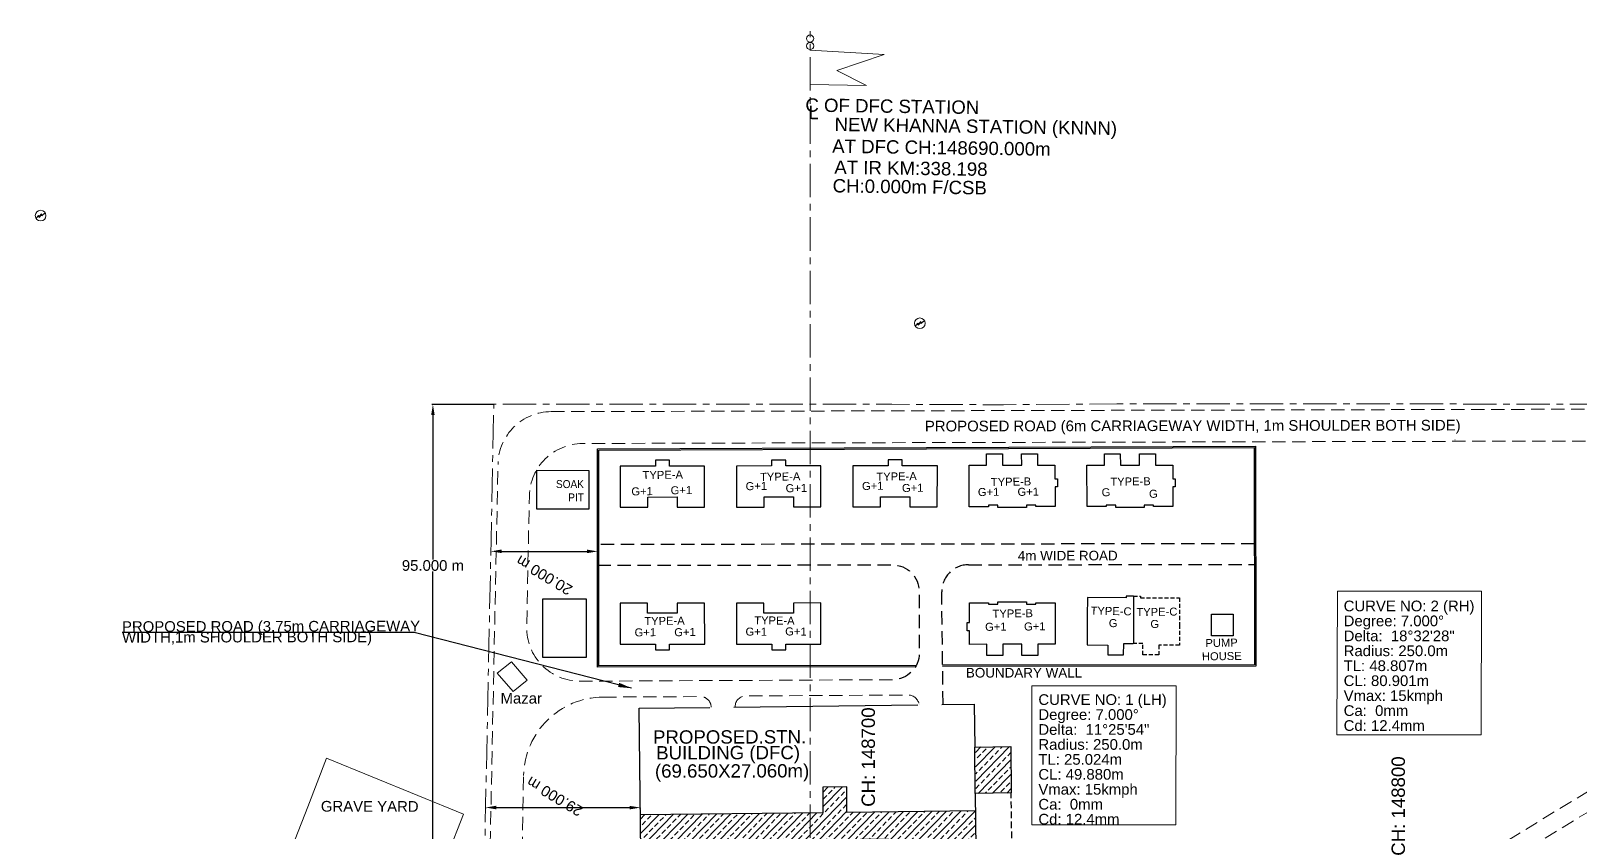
# Model space of a CAD drawing. Header units: metres. Extents: x 592467 to 614288, y 3398001 to 3402649.
# Drawn here: x 594595.7 to 594886.3, y 3398760.2 to 3398910.4 of the extents above; entities that cross this region are included whole.
import ezdxf
from ezdxf.enums import TextEntityAlignment as Align

# ---------------------------------------------------------------- set-up
doc = ezdxf.new("R2010")
doc.units = ezdxf.units.M
doc.header["$MEASUREMENT"] = 0
for name, pattern in [('CENTER', [2, 1.25, -0.25, 0.25, -0.25]), ('DASHED', [0.75, 0.5, -0.25]), ('DASHED2', [0.375, 0.25, -0.125])]:
    doc.linetypes.add(name, pattern=pattern)
doc.layers.get('0').update_dxf_attribs({"lineweight": 0})
doc.layers.get('Defpoints').update_dxf_attribs({"lineweight": 0})
for name, color, linetype, lineweight in [('A-HATCH 1', 8, 'Continuous', 5), ('Cart Track', 34, 'Continuous', 0), ('Compound Wall', 7, 'Continuous', 13), ('DFCC BOUNDARY', 6, 'CENTER', 0), ('Electric Pole', 7, 'Continuous', 13), ("NEW KHANNA CROSSING STN. SRJ's", 10, 'Continuous', 0), ('Proposed Chainage', 10, 'Continuous', 0), ('Proposed Curve_Details', 10, 'Continuous', 0), ('PROPOSED FEATURES', 1, 'Continuous', 0)]:
    doc.layers.add(name, color=color, linetype=linetype, lineweight=lineweight)
doc.layers.add('IR PROPOSALS', color=190, linetype='Continuous')
doc.layers.add('Proposed Quarters', color=1, linetype='Continuous')
doc.styles.add('ARIAL', font='arial.ttf')
doc.styles.add('NORMAL', font='romans.shx', dxfattribs={"width": 0.9})
doc.styles.get("Standard").update_dxf_attribs({"font": 'arial.ttf'})
doc.styles.add('Style-Arial', font='arial.ttf')
doc.dimstyles.new('DIM', dxfattribs={"dimtxt": 2.5, "dimasz": 2.5, "dimexe": 0.18, "dimexo": 0.0625, "dimgap": 0.09, "dimtad": 0, "dimtih": 1, "dimtoh": 1, "dimdec": 3, "dimzin": 0, "dimdsep": 46, "dimtxsty": 'Standard', "dimcen": 0.09, "dimaunit": 1, "dimadec": 5, "dimazin": 0, "dimtfac": 1, "dimtdec": 3, "dimtofl": 0, "dimtmove": 0, "dimatfit": 3, "dimfxl": 1, "dimtolj": 1, "dimtzin": 0, "dimarcsym": 0})
doc.dimstyles.new('ISO-25', dxfattribs={"dimtxt": 2.5, "dimasz": 2.5, "dimexe": 1.25, "dimexo": 0.625, "dimtad": 1, "dimtxsty": 'Standard', "dimcen": 2.5, "dimadec": 0, "dimazin": 0, "dimtfac": 1, "dimtmove": 0, "dimatfit": 3, "dimfxl": 1, "dimarcsym": 0})
pattern_1 = [(14.69368463, (-739821.8075, 476820.7955), (-0.483205778, 1.842698341), []), (14.69368463, (-739820.6445, 476820.1157), (-0.483205778, 1.842698341), [0.9525, -0.47625])]

# ---------------------------------------------------------------- blocks, each defined once
blk = doc.blocks.new('EP')
at = {"extrusion": (0, 0, -1)}
blk.add_hatch(color=8, dxfattribs=at).paths.add_polyline_path([(-0.31, -0.24), (-0.94, -0.01), (-0.41, -0.1), (-0.43, 0.15), (0.21, -0.05), (0.21, 0.16), (0.93, -0.01), (0.31, 0.07), (0.31, -0.19), (-0.31, 0)])
at = {"color": 8}
for p, q in [((-0.93, -0.01), (-0.21, 0.16)), ((-0.31, 0.07), (-0.93, -0.01)), ((-0.31, -0.19), (-0.31, 0.07)), ((0.31, 0), (-0.31, -0.19)), ((-0.21, 0.16), (-0.21, -0.05)), ((-0.21, -0.05), (0.43, 0.15)), ((0.31, -0.24), (0.31, 0)), ((0.43, 0.15), (0.41, -0.1)), ((0.94, -0.01), (0.31, -0.24)), ((0.41, -0.1), (0.94, -0.01))]:
    blk.add_line(p, q, dxfattribs=at)
blk.add_circle((0, 0), 1, dxfattribs=at)
blk = doc.blocks.new('*D213')
at = {"layer": 'Defpoints', "color": 0, "linetype": 'ByBlock', "lineweight": 13, "ltscale": 5, "transparency": 16777216}
for p in [(594681.95, 3398812.94), (594701.95, 3398812.93), (594701.95, 3398812.93)]:
    blk.add_point(p, dxfattribs=at)
at = {"layer": 'DFCC BOUNDARY', "color": 0, "linetype": 'ByBlock', "lineweight": -2, "ltscale": 5, "transparency": 16777216}
for p, q in [((594681.95, 3398812.88), (594681.95, 3398812.76)), ((594683.95, 3398812.94), (594699.95, 3398812.93)), ((594701.95, 3398812.87), (594701.95, 3398812.75))]:
    blk.add_line(p, q, dxfattribs=at)
at = {"layer": 'DFCC BOUNDARY', "color": 0, "linetype": 'ByBlock', "lineweight": 13, "ltscale": 5, "transparency": 16777216}
for points in [[(594683.95, 3398812.61), (594683.95, 3398813.28), (594681.95, 3398812.94)], [(594699.95, 3398812.6), (594699.95, 3398813.27), (594701.95, 3398812.93)]]:
    blk.add_solid(points, dxfattribs=at)
at = {"layer": 'DFCC BOUNDARY', "color": 0, "linetype": 'ByBlock', "ltscale": 5, "transparency": 16777216, "insert": (594691.95, 3398808.45), "char_height": 2, "attachment_point": 5, "rotation": 149.0208}
blk.add_mtext('\\A1;20.000 m', dxfattribs=at)
blk = doc.blocks.new('STN BLDG')
at = {"layer": 'PROPOSED FEATURES', "lineweight": 0}
h = blk.add_hatch(dxfattribs=at)
h.set_pattern_fill('AR-CONC', color=1, scale=0.5, angle=0.556)
h.set_pattern_definition([(50.556, (-1.4457, 0.445), (3.58918, -0.27894), [0.375, -4.125]), (355.556, (-1.4457, 0.445), (-0.73022, 3.75405), [0.3, -3.3]), (101.0075, (-1.1466, 0.4218), (2.85896, 3.4751), [0.3187, -3.5057]), (46.74, (-1.4554, 1.445), (5.344, -0.77577), [0.5625, -6.1875]), (97.192, (-1.01, 1.3803), (4.6258, 4.9157), [0.47805, -5.25857]), (351.74, (-1.4554, 1.445), (4.6258, 4.9157), [0.45, -4.95]), (21.556, (-0.953, 1.1998), (3.00393, -1.98404), [0.375, -4.125]), (326.556, (-0.953, 1.2), (1.18133, 3.63739), [0.3, -3.3]), (72.0075, (-0.7027, 1.0345), (4.18526, 1.65335), [0.3187, -3.5057]), (38.056, (-1.4457, 0.445), (0.044644, 1.66498), [0, -3.26, 0, -3.35, 0, -3.3125]), (8.056, (-1.4457, 0.445), (1.29615, 1.98473), [0, -1.91, 0, -3.185, 0, -1.2625]), (328.056, (-2.5606, 0.4342), (2.67008, -0.086868), [0, -1.25, 0, -3.9, 0, -5.175]), (318.056, (-3.0606, 0.4294), (2.91094, 0.5288), [0, -1.625, 0, -2.59, 0, -3.675])])
h.paths.add_polyline_path([(-34.11, -5.4), (-36.13, -8.85), (7.04, -34.08), (9.06, -30.63)])
h.paths.add_polyline_path([(-14.14, -17.62), (-24.24, -11.65), (-25.8, -14.29), (-15.7, -20.26)], flags=24)
at = {"layer": 'PROPOSED FEATURES', "ltscale": 0.2}
h = blk.add_hatch(dxfattribs=at)
h.set_pattern_fill('ANSI33', color=256, scale=0.3, angle=-30.3063)
h.set_pattern_definition(pattern_1)
h.paths.add_polyline_path([(-28.94, -34.73), (-31.37, -38.88), (-27.49, -41.15), (-25.06, -37), (4.49, -54.27), (8.05, -48.18), (4.43, -46.06), (3.42, -47.79), (-33.04, -26.48), (-32.03, -24.75), (-46.19, -16.47), (-49.75, -22.57)])
at = {"layer": 'PROPOSED FEATURES', "lineweight": 0}
h = blk.add_hatch(dxfattribs=at)
h.set_pattern_fill('AR-CONC', color=1, scale=0.5, angle=0.556)
h.set_pattern_definition([(50.55601006, (-448588.5823, -3388831.699), (3.589176801, -0.2789442442), [0.375, -4.125]), (355.55601006, (-448588.5823, -3388831.699), (-0.730220567, 3.75405133), [0.3, -3.3]), (101.00745452, (-448588.2832, -3388831.7224), (2.858956223, 3.475107047), [0.31870096, -3.50571056]), (46.74021006, (-448588.592, -3388830.699), (5.343986436, -0.7757745995), [0.5625, -6.1875]), (97.19164555, (-448588.1467, -3388830.764), (4.625825187, 4.915713719), [0.47805171, -5.2585688]), (351.74017405, (-448588.592, -3388830.699), (4.625825184, 4.9157137166), [0.45, -4.950000005]), (21.55601006, (-448588.0896, -3388830.9443), (3.0039299094, -1.984037575), [0.375, -4.125]), (326.55601006, (-448588.0896, -3388830.9443), (1.181334901, 3.6373852306), [0.3, -3.3]), (72.0074548, (-448587.8393, -3388831.1096), (4.185264774, 1.6533476474), [0.31870095, -3.50571056]), (38.056010056, (-448588.5823, -3388831.6991), (0.0446443144, 1.66498089634), [0, -3.26, 0, -3.35, 0, -3.3125]), (8.056010056, (-448588.5823, -3388831.6991), (1.296148791, 1.98472990895), [0, -1.91, 0, -3.185, 0, -1.2625]), (328.056010056, (-448589.6973, -3388831.71), (2.670080873, -0.0868678403), [0, -1.25, 0, -3.9, 0, -5.175]), (318.05601006, (-448590.1972, -3388831.7148), (2.9109364281, 0.5287976942), [0, -1.625, 0, -2.59, 0, -3.675])])
h.paths.add_polyline_path([(-14.18, -21.68), (-19.5, -18.57), (-24.88, -27.77), (-19.56, -30.88)])
at = {"layer": 'PROPOSED FEATURES', "ltscale": 0.2}
h = blk.add_hatch(dxfattribs=at)
h.set_pattern_fill('ANSI33', color=256, scale=0.3, angle=-30.3063)
h.set_pattern_definition(pattern_1)
h.paths.add_polyline_path([(-61.61, -29.52), (-55.9, -32.86), (-51.52, -25.36), (-57.23, -22.02)])
at = {"layer": 'A-HATCH 1', "color": 1, "lineweight": 25}
blk.add_lwpolyline([(-20.93, -62.58), (-50.71, -45.18)], dxfattribs=at)
at = {"layer": 'PROPOSED FEATURES', "color": 1, "lineweight": 25}
blk.add_lwpolyline([(-34.11, -5.4), (-36.13, -8.85), (7.04, -34.08), (9.06, -30.63)], close=True, dxfattribs=at)
at = {"layer": 'PROPOSED FEATURES', "color": 1, "linetype": 'DASHED2', "lineweight": 25, "ltscale": 5}
blk.add_lwpolyline([(-46.19, -16.47), (-52, -13.08), (-57.23, -22.02)], dxfattribs=at)
at = {"layer": 'PROPOSED FEATURES', "color": 1, "lineweight": 25}
for points in [[(-54.59, -42.91), (-59.84, -39.84), (-55.8, -32.92), (-61.61, -29.52), (-57.23, -22.02), (-51.42, -25.42), (-46.19, -16.47), (-25.38, -28.63), (-24.93, -27.86), (-19.61, -30.97), (-20.06, -31.74), (8.05, -48.18), (-5.6, -71.54), (-17.05, -64.85)], [(-49.75, -22.57), (-28.94, -34.73), (-31.37, -38.88), (-27.49, -41.15), (-25.06, -37), (4.49, -54.27)], [(-51.42, -25.42), (-55.8, -32.92)], [(-32.03, -24.75), (-33.04, -26.48), (3.42, -47.79), (4.43, -46.06)]]:
    blk.add_lwpolyline(points, dxfattribs=at)
at = {"layer": 'PROPOSED FEATURES', "color": 1, "linetype": 'Continuous', "lineweight": 25, "flags": 128}
for points in [[(-24.88, -27.77), (-19.5, -18.57)], [(-19.61, -30.97), (-14.18, -21.68)]]:
    blk.add_lwpolyline(points, dxfattribs=at)
at = {"layer": 'PROPOSED FEATURES', "lineweight": 13}
blk.add_text('50Mx4M', height=2, rotation=149.4541, dxfattribs=at).set_placement((-19.81, -16.06), align=Align.MIDDLE_CENTER)
at = {"layer": 'PROPOSED FEATURES', "style": 'Style-Arial'}
for s, p in [('(69.650X27.060m)', (-1.44, -58.85)), ('BUILDING (DFC)', (-3.4, -61.66)), ('PROPOSED.STN.', (-4.41, -64.49))]:
    blk.add_text(s, height=2.5, rotation=149.1276, dxfattribs=at).set_placement(p)
blk = doc.blocks.new('Proposed Quarters')
for p, q in [((-71.5407, 42.7603), (-21.1698, 12.5977)), ((-71.4615, 42.4448), (-21.2859, 12.3991))]:
    blk.add_line(p, q)
at = {"linetype": 'DASHED', "lineweight": 25, "ltscale": 5}
blk.add_line((-83.1126, 22.9878), (22.5335, -40.2743), dxfattribs=at)
at = {"lineweight": 25}
for points in [[(-16.7555, 10.0334), (34.372, -20.5824), (13.2957, -55.6403), (-92.7088, 7.41), (-71.5407, 42.7603)], [(-16.9861, 9.9034), (34.0562, -20.6613), (13.2165, -55.3256), (-92.393, 7.4898), (-71.4615, 42.4448)]]:
    blk.add_lwpolyline(points, dxfattribs=at)
at = {"linetype": 'Continuous', "lineweight": 25}
for points in [[(-69.4488, 30.1468), (-72.9179, 32.2295), (-70.8086, 35.7429), (-67.3395, 33.6601)], [(-45.3925, 13.2318), (-41.4012, 19.8972), (-38.5955, 18.2171), (-37.503, 20.0415), (-34.9458, 18.5103), (-36.0369, 16.685), (-32.9622, 14.8439), (-31.8828, 16.6465), (-29.3242, 15.1144), (-30.4037, 13.3118), (-27.6052, 11.636), (-28.9197, 9.4409), (-28.5417, 9.2145), (-29.3165, 7.9207), (-29.6944, 8.1471), (-31.6009, 4.9634), (-34.6973, 6.8176), (-34.5537, 7.0574), (-36.0583, 7.9584), (-36.2803, 7.5877), (-40.8596, 10.3298), (-40.6376, 10.7005), (-42.1495, 11.6059), (-42.2937, 11.3663)], [(-59.7919, 0.8641), (-63.7832, -5.8013), (-66.5889, -4.1212), (-67.6814, -5.9457), (-70.2386, -4.4144), (-69.1475, -2.5891), (-72.2221, -0.748), (-73.3016, -2.5506), (-75.8602, -1.0185), (-74.7807, 0.7841), (-77.5792, 2.4598), (-76.2647, 4.655), (-76.6427, 4.8813), (-75.8679, 6.1751), (-75.4899, 5.9488), (-73.5835, 9.1325), (-70.487, 7.2783), (-70.6307, 7.0384), (-69.1261, 6.1375), (-68.9041, 6.5082), (-64.3248, 3.766), (-64.5468, 3.3953), (-63.0349, 2.49), (-62.8907, 2.7295)], [(-40.8526, -10.4869), (-44.844, -17.1522), (-47.6497, -15.4722), (-48.7422, -17.2966), (-51.2994, -15.7653), (-50.2082, -13.9401), (-53.2829, -12.0989), (-54.3623, -13.9015), (-56.9209, -12.3694), (-55.8415, -10.5668), (-58.6399, -8.8911), (-57.3254, -6.6959), (-57.7034, -6.4696), (-56.9286, -5.1758), (-56.5507, -5.4021), (-54.6442, -2.2184), (-51.5478, -4.0726), (-51.6914, -4.3125), (-50.1868, -5.2135), (-49.9648, -4.8428), (-45.3856, -7.5849), (-45.6075, -7.9556), (-44.0957, -8.8609), (-43.9515, -8.6214)], [(9.8, -10.8719), (4.1333, -7.4786), (4.6917, -6.546), (2.435, -5.1946), (1.8765, -6.1272), (-3.7831, -2.7381), (-7.7307, -9.3304), (-3.3026, -11.982), (-2.3282, -10.3603), (2.4178, -13.2022), (1.4458, -14.8254), (5.8305, -17.4509)], [(-39.6727, -20.1452), (-34.0059, -23.5385), (-34.5643, -24.4711), (-32.3076, -25.8225), (-31.7491, -24.8899), (-26.0895, -28.279), (-22.142, -21.6867), (-26.57, -19.0352), (-27.5444, -20.6568), (-32.2904, -17.8149), (-31.3184, -16.1917), (-35.7031, -13.5662)], [(28.5088, -22.0749), (22.842, -18.6816), (23.4005, -17.749), (21.1437, -16.3976), (20.5853, -17.3302), (14.9256, -13.9412), (10.9781, -20.5334), (15.4062, -23.185), (16.3806, -21.5633), (21.1266, -24.4052), (20.1546, -26.0284), (24.5392, -28.654)], [(-20.9434, -31.3454), (-15.2767, -34.7387), (-15.8351, -35.6713), (-13.5784, -37.0227), (-13.0199, -36.0901), (-7.3603, -39.4791), (-3.4127, -32.8869), (-7.8408, -30.2353), (-8.8152, -31.857), (-13.5612, -29.0151), (-12.5892, -27.3919), (-16.9739, -24.7663)], [(36.5818, -36.8203), (29.6356, -32.6501), (35.2767, -23.2539), (42.2229, -27.4242)], [(-2.2389, -42.5554), (3.4279, -45.9488), (2.8695, -46.8814), (5.1262, -48.2327), (5.6847, -47.3001), (11.3443, -50.6892), (15.2918, -44.0969), (10.8638, -41.4454), (9.8894, -43.067), (5.1434, -40.2251), (6.1154, -38.602), (1.7307, -35.9764)], [(25.1199, -58.0474), (16.7932, -53.0159), (20.5314, -46.7895), (28.8581, -51.821)]]:
    blk.add_lwpolyline(points, close=True, dxfattribs=at)
at = {"linetype": 'DASHED2', "lineweight": 25, "ltscale": 3}
for points in [[(-59.6598, 20.5634), (-59.5827, 20.695), (-65.8344, 24.4344), (-64.0643, 27.3937), (-64.0643, 27.3937), (-63.2337, 28.7824), (-63.2337, 28.7824), (-61.2853, 32.0397), (-57.948, 30.0435), (-57.0217, 31.5922), (-54.4624, 30.0613), (-55.554, 28.2364), (-54.0162, 27.3165)], [(-58.5936, 19.7381), (-59.7424, 20.4253), (-59.5815, 20.6943), (-59.5823, 20.6947)]]:
    blk.add_lwpolyline(points, dxfattribs=at)
at = {"linetype": 'DASHED', "lineweight": 25, "ltscale": 5}
blk.add_lwpolyline([(-17.5571, 18.7785), (-28.2244, 0.5283, -0.41732165), (-35.1098, -1.2383), (-81.121, 26.3137)], format="xyb", dxfattribs=at)
at = {"lineweight": 25, "ltscale": 3}
for points in [[(-58.5936, 19.7381), (-54.0487, 27.3364)], [(-57.3664, 19.1783), (-57.2858, 19.3078), (-51.0662, 15.5151), (-49.271, 18.4591), (-49.271, 18.4591), (-48.4285, 19.8407), (-48.4285, 19.8407), (-46.4524, 23.0812), (-49.7725, 25.1059), (-48.833, 26.6466), (-51.3792, 28.1992), (-52.4863, 26.3836), (-54.0162, 27.3165)], [(-58.593, 19.7378), (-57.4502, 19.0408), (-57.287, 19.3085), (-57.2862, 19.308)]]:
    blk.add_lwpolyline(points, dxfattribs=at)
at = {"linetype": 'DASHED', "lineweight": 25, "ltscale": 5, "flags": 128}
blk.add_lwpolyline([(24.5309, -36.9519), (-22.8983, -8.5507, -0.41421356), (-24.6193, -1.6923), (-18.7057, 8.1832, -0.4131617), (-11.8627, 9.9134)], format="xyb", dxfattribs=at)
at = {"style": 'Style-Arial'}
blk.add_text('G+1', height=1.5, rotation=149.896372, dxfattribs=at).set_placement((-31.4362, 10.995))
at = {"linetype": 'Continuous', "lineweight": 0, "attachment_point": 2, "style": 'Style-Arial'}
for s, insert, char_height, width, rotation in [('PUMP HOUSE', (-68.6602, 35.0735), 1.5, 3.433996, 149.896372), (' \\PTYPE-C', (-62.4995, 21.7008), 1.5, 3.433996, 149.896372), ('G', (-59.7347, 25.5994), 1.5, 3.433996, 149.896372), ('BOUNDARY WALL ', (-34.1078, 20.6947), 1.8, 35.608706, 149.01361), ('G+1', (-40.2142, 14.4122), 1.5, 3.433996, 149.896372), (' \\PTYPE-B', (-39.1777, 8.0403), 1.5, 3.433996, 149.896372), ('G', (-72.0709, 4.5588), 1.5, 3.433996, 149.896372), (' \\PTYPE-B', (-70.8436, -1.7904), 1.5, 35.608706, 149.896372), ('G', (-64.5934, -0.2604), 1.5, 3.433996, 149.896372), ('G+1', (-52.1526, -7.8459), 1.5, 3.433996, 149.896372), ('G+1', (-1.3482, -7.8096), 1.5, 3.433996, 148.509441), (' \\PTYPE-B', (-51.6077, -13.2839), 1.5, 35.608706, 149.896372), ('TYPE-A', (1.0432, -11.6491), 1.5, 3.433996, 148.509441), ('G+1', (-45.76, -11.6434), 1.5, 3.433996, 149.896372), ('G+1', (5.0444, -11.6072), 1.5, 3.433996, 148.509441), ('G+1', (-33.9487, -19.6093), 1.5, 3.433996, 149.896372), ('G+1', (16.5575, -18.4255), 1.5, 3.433996, 149.896372), ('TYPE-A', (-32.4695, -23.0144), 1.5, 35.608706, 149.896372), ('TYPE-A', (18.7634, -22.2062), 1.5, 3.433996, 149.896372), ('G+1', (22.95, -22.2231), 1.5, 3.433996, 149.896372), ('G+1', (-27.7213, -23.7946), 1.5, 3.433996, 149.896372), ('G+1', (-15.2195, -30.8094), 1.5, 3.433996, 149.896372), ('TYPE-A', (-13.7403, -34.2146), 1.5, 35.608706, 149.896372), ('G+1', (-8.9921, -34.9948), 1.5, 3.433996, 149.896372), ('G+1', (3.4588, -41.5725), 1.5, 3.433996, 149.896372), ('TYPE-A', (4.964, -45.8254), 1.5, 35.608706, 149.896372), ('G+1', (9.8766, -45.1861), 1.5, 3.433996, 149.896372)]:
    blk.add_mtext(s, dxfattribs=dict(at, insert=insert, char_height=char_height, width=width, rotation=rotation))
at = {"lineweight": 0, "char_height": 1.5, "width": 3.433996, "attachment_point": 2, "rotation": 147.843227, "style": 'Style-Arial'}
for s, insert in [(' \\PTYPE-C', (-55.3168, 17.201)), ('G', (-53.1531, 21.4627))]:
    blk.add_mtext(s, dxfattribs=dict(at, insert=insert))
at = {"linetype": 'Continuous', "lineweight": 0, "insert": (-43.9241, 2.0848), "char_height": 1.8, "width": 47.81972, "attachment_point": 4, "rotation": 149.127054, "line_spacing_factor": 0.6, "style": 'Style-Arial'}
blk.add_mtext('4m WIDE ROAD', dxfattribs=at)
at = {"insert": (20.5737, -48.5176), "char_height": 1.5, "width": 8.753342, "attachment_point": 9, "rotation": 149.020766, "style": 'NORMAL'}
blk.add_mtext('{\\fArial|b0|i0|c0|p34;SOAK\\PPIT}', dxfattribs=at)
blk = doc.blocks.new('*D216')
at = {"layer": 'Defpoints', "color": 0, "linetype": 'ByBlock', "lineweight": 13, "ltscale": 5, "transparency": 16777216}
for p in [(594680.96, 3398764.95), (594709.96, 3398764.93), (594709.96, 3398764.93)]:
    blk.add_point(p, dxfattribs=at)
at = {"layer": 'DFCC BOUNDARY', "color": 0, "linetype": 'ByBlock', "lineweight": -2, "ltscale": 5, "transparency": 16777216}
for p, q in [((594680.96, 3398764.89), (594680.96, 3398764.77)), ((594682.96, 3398764.95), (594707.96, 3398764.93)), ((594709.96, 3398764.87), (594709.96, 3398764.75))]:
    blk.add_line(p, q, dxfattribs=at)
at = {"layer": 'DFCC BOUNDARY', "color": 0, "linetype": 'ByBlock', "lineweight": 13, "ltscale": 5, "transparency": 16777216}
for points in [[(594682.96, 3398764.61), (594682.96, 3398765.28), (594680.96, 3398764.95)], [(594707.96, 3398764.6), (594707.96, 3398765.26), (594709.96, 3398764.93)]]:
    blk.add_solid(points, dxfattribs=at)
at = {"layer": 'DFCC BOUNDARY', "color": 0, "linetype": 'ByBlock', "ltscale": 5, "transparency": 16777216, "insert": (594693.92, 3398767.02), "char_height": 2, "attachment_point": 5, "rotation": 149.0208}
blk.add_mtext('\\A1;29.000 m', dxfattribs=at)
blk = doc.blocks.new('*D185')
at = {"layer": 'Defpoints', "color": 0, "linetype": 'ByBlock', "lineweight": 13, "ltscale": 5}
for p in [(594682.5, 3398840.48), (594671.08, 3398745.48), (594680.58, 3398745.48)]:
    blk.add_point(p, dxfattribs=at)
at = {"layer": 'DFCC BOUNDARY', "color": 0, "linetype": 'ByBlock', "lineweight": -2, "ltscale": 5, "transparency": 16777216}
for p, q in [((594682.44, 3398840.48), (594670.9, 3398840.48)), ((594671.08, 3398838.48), (594671.08, 3398811.39)), ((594671.08, 3398747.48), (594671.08, 3398809.17)), ((594680.51, 3398745.48), (594670.9, 3398745.48))]:
    blk.add_line(p, q, dxfattribs=at)
at = {"layer": 'DFCC BOUNDARY', "color": 0, "linetype": 'ByBlock', "lineweight": 13, "ltscale": 5, "transparency": 16777216}
for points in [[(594670.75, 3398838.48), (594671.41, 3398838.48), (594671.08, 3398840.48)], [(594670.75, 3398747.48), (594671.41, 3398747.48), (594671.08, 3398745.48)]]:
    blk.add_solid(points, dxfattribs=at)
at = {"layer": 'DFCC BOUNDARY', "color": 0, "linetype": 'ByBlock', "ltscale": 5, "transparency": 16777216, "insert": (594671.08, 3398810.28), "char_height": 2, "attachment_point": 5, "rotation": 0.0208}
blk.add_mtext('\\A1;95.000 m', dxfattribs=at)

msp = doc.modelspace()

# ---------------------------------------------------------------- linework, layer by layer
at = {"layer": 'Cart Track', "color": 3, "linetype": 'DASHED', "lineweight": 18, "ltscale": 5, "flags": 128}
for points in [[(595007.0405, 3398838.8006), (594924.5119, 3398790.5483), (594865.3889, 3398754.3726), (594698.5395, 3398731.5201)], [(595010.6851, 3398837.1088), (594926.206, 3398787.7162), (594865.9393, 3398750.8406), (594699.1003, 3398728.942)]]:
    msp.add_lwpolyline(points, dxfattribs=at)
at = {"layer": 'Compound Wall', "color": 3, "lineweight": 13}
msp.add_lwpolyline([(594683.1443, 3398790.1187), (594685.8044, 3398792.2431), (594688.7627, 3398788.8322), (594686.1026, 3398786.7079)], close=True, dxfattribs=at)
at = {"layer": 'Compound Wall', "lineweight": 13}
msp.add_lwpolyline([(594651.1332, 3398774.2258), (594676.7838, 3398763.7209), (594673.8619, 3398756.2401), (594680.5613, 3398752.6535), (594680.5599, 3398745.4403), (594669.8194, 3398745.4695), (594653.4373, 3398745.6042), (594651.9534, 3398745.5906), (594639.5874, 3398745.6406), (594642.3062, 3398751.5103), (594647.6342, 3398765.0527), (594651.1332, 3398774.2258)], dxfattribs=at)
at = {"layer": 'DFCC BOUNDARY', "lineweight": 20, "ltscale": 5, "flags": 128}
msp.add_lwpolyline([(593268.8771, 3398743.1241), (593288.3142, 3398743.1435), (593298.9263, 3398743.1753), (593317.7169, 3398743.181), (593335.6749, 3398743.1861), (593351.9154, 3398743.1939), (593368.3098, 3398743.2018), (593392.6865, 3398743.2236), (593417.5452, 3398743.2458), (593442.0441, 3398743.2881), (593466.7158, 3398743.3307), (593488.7282, 3398743.3555), (593511.3451, 3398743.381), (593534.1889, 3398743.3927), (593557.0265, 3398743.4043), (593567.7863, 3398743.3482), (593589.0729, 3398743.37), (593609.4741, 3398743.3909), (593633.306, 3398743.3884), (593656.7586, 3398743.3857), (593673.8735, 3398743.1686), (593686.5501, 3398743.197), (593699.0935, 3398743.2251), (593718.6266, 3398743.2403), (593737.8059, 3398743.2553), (593756.8231, 3398743.2997), (593797.1201, 3398743.3617), (593818.3483, 3398743.3793), (593837.357, 3398743.3961), (593856.1608, 3398743.4126), (593876.9616, 3398743.4386), (593897.7088, 3398743.4645), (593906.3201, 3398743.48), (593939.2807, 3398743.5394), (593959.3447, 3398743.5373), (593980.7312, 3398743.535), (593998.4939, 3398743.5517), (594017.8866, 3398743.5699), (594036.0937, 3398743.5946), (594054.2109, 3398743.6191), (594072.1761, 3398743.6373), (594108.2843, 3398743.6738), (594147.416, 3398743.7135), (594168.1093, 3398743.7345), (594186.979, 3398743.754), (594205.6028, 3398743.7733), (594225.9301, 3398743.7872), (594237.9238, 3398743.7952), (594237.9196, 3398742.7952), (594246.1787, 3398742.8007), (594265.213, 3398745.3513), (594301.4312, 3398745.2849), (594322.3221, 3398745.1979), (594339.0716, 3398744.8566), (594359.6626, 3398744.4371), (594381.9386, 3398743.9832), (594399.0159, 3398743.706), (594418.7512, 3398742.9194), (594438.513, 3398742.9353), (594451.6044, 3398745.9497), (594476.457, 3398745.9507), (594496.0336, 3398745.9479), (594515.4148, 3398745.9638), (594530.3381, 3398745.9473), (594545.0878, 3398745.9737), (594564.601, 3398745.958), (594583.9475, 3398745.9736), (594595.507, 3398745.9758), (594606.8225, 3398745.9636), (594627.8219, 3398745.9736), (594639.5874, 3398745.6406), (594667.1861, 3398745.3165), (594680.5599, 3398745.4403), (594682.5021, 3398840.4816), (594688.9277, 3398840.4825), (594703.0126, 3398840.4846), (594719.2746, 3398840.4869), (594738.4574, 3398840.4897), (594757.0914, 3398840.4924), (594778.0674, 3398840.4016), (594799.3073, 3398840.574), (594817.2335, 3398840.5933), (594834.3037, 3398840.5887), (594852.615, 3398840.5913), (594871.1729, 3398840.509), (594890.906, 3398840.5119), (594910.5806, 3398840.5148), (594929.8096, 3398840.5176), (594947.7981, 3398840.5202), (594967.4417, 3398840.5231), (594987.1778, 3398840.5259), (595007.1414, 3398840.5289), (595022.5701, 3398840.5311), (595045.9549, 3398840.5422), (595068.2138, 3398840.5377), (595086.7086, 3398840.5404), (595107.9878, 3398840.5435), (595127.673, 3398840.5464), (595144.6457, 3398840.5489), (595150.5109, 3398840.5497), (595187.8779, 3398840.5552), (595205.7616, 3398840.5578), (595223.4319, 3398840.5604), (595243.3301, 3398841.4475), (595262.0911, 3398841.5534), (595282.5826, 3398841.669), (595302.3681, 3398841.7807), (595325.1405, 3398841.9092), (595347.3125, 3398842.9304), (595367.3755, 3398842.1476), (595386.8651, 3398842.2576), (595406.3761, 3398842.9706), (595424.7372, 3398842.4713), (595444.5499, 3398842.5832), (595464.7333, 3398842.6971), (595486.5306, 3398843.0158), (595507.7569, 3398843.0072), (595526.8666, 3398842.9804), (595545.3973, 3398842.9545), (595565.1541, 3398843.0179), (595585.7252, 3398843.084), (595605.1683, 3398843.0188), (595623.8392, 3398842.9562), (595642.921, 3398842.9896), (595662.5621, 3398843.024), (595680.431, 3398842.9966), (595697.7129, 3398842.9701), (595715.2456, 3398842.9929), (595732.8123, 3398843.0158), (595750.9853, 3398842.9876), (595767.8894, 3398842.9612), (595781.8971, 3398842.9932), (595795.7138, 3398843.0251), (595814.9902, 3398843.0046), (595833.9698, 3398842.9844), (595853.495, 3398842.9364), (595872.6252, 3398842.8893), (595890.6274, 3398842.8809), (595908.2519, 3398842.8727), (595926.8519, 3398842.8605), (595944.9598, 3398842.8486), (595964.0203, 3398842.8468), (595982.503, 3398842.8508), (595994.2367, 3398842.872), (596006.0036, 3398842.8933), (596025.3049, 3398842.8841), (596043.9126, 3398842.8753), (596062.8809, 3398842.8979), (596081.9844, 3398842.9207), (596102.4268, 3398842.9045), (596102.3585, 3398756.9045), (596102.3588, 3398756.9045), (596122.4377, 3398756.8886), (596141.3547, 3398756.9025), (596166.8406, 3398756.9237), (596178.3544, 3398756.9248), (596196.2489, 3398756.9263), (596214.2914, 3398756.9547), (596232.02, 3398756.9826), (596251.3222, 3398756.9534), (596270.2259, 3398756.9249), (596289.582, 3398756.9141), (596308.8674, 3398756.9032), (596328.6403, 3398756.9216), (596348.4184, 3398756.9401), (596367.4289, 3398756.926), (596386.1104, 3398756.9122), (596405.4004, 3398756.8905), (596424.1821, 3398756.8694), (596441.6776, 3398756.8692), (596496.5673, 3398760.351), (596498.1499, 3398735.4012), (596498.3697, 3398731.9357)], dxfattribs=at)
at = {"layer": 'IR PROPOSALS', "lineweight": 30}
msp.add_lwpolyline([(594866.4801, 3398749.8702), (594880.1572, 3398754.3658, -0.08107827), (594959.7301, 3398766.8662), (595719.738, 3398766.8662, -0.07561791), (595808.9376, 3398753.2984), (595815.9854, 3398751.1036)], format="xyb", dxfattribs=at)
at = {"layer": "NEW KHANNA CROSSING STN. SRJ's", "linetype": 'CENTER', "lineweight": 15, "ltscale": 5}
msp.add_line((594741.7959, 3398669.2683), (594741.7959, 3398910.4169), dxfattribs=at)
at = {"layer": "NEW KHANNA CROSSING STN. SRJ's", "lineweight": 18}
msp.add_lwpolyline([(594741.7845, 3398906.8213), (594755.686, 3398906.0037), (594746.7803, 3398902.9967), (594752.3453, 3398900.1841), (594741.7701, 3398900.3728)], dxfattribs=at)
at = {"layer": "NEW KHANNA CROSSING STN. SRJ's"}
for centre in [(594741.7959, 3398909.003), (594741.8083, 3398907.6169)]:
    msp.add_circle(centre, 0.6717, dxfattribs=at)
at = {"layer": 'Proposed Curve_Details', "color": 190}
for points in [[(594840.5672, 3398778.5582), (594840.6353, 3398805.4635), (594867.6434, 3398805.4635), (594867.5753, 3398778.5582)], [(594783.335, 3398761.7344), (594783.3805, 3398787.7238), (594810.3885, 3398787.7238), (594810.3431, 3398761.7344)]]:
    msp.add_lwpolyline(points, close=True, dxfattribs=at)
at = {"layer": 'PROPOSED FEATURES', "linetype": 'DASHED', "lineweight": 13, "ltscale": 5}
for p, q in [((594693.2433, 3398839.1108), (594995.7531, 3398839.8275)), ((594862.6676, 3398833.8065), (594862.7252, 3398833.8064)), ((594681.5871, 3398746.7544), (594683.2866, 3398829.3167)), ((594703.0121, 3398785.6365), (594721.2336, 3398785.7228))]:
    msp.add_line(p, q, dxfattribs=at)
at = {"layer": 'PROPOSED FEATURES', "linetype": 'DASHED', "lineweight": 13, "ltscale": 5, "flags": 128}
for points in [[(594757.2342, 3398788.8934), (594698.7054, 3398788.6161, -0.42164868), (594688.6601, 3398798.8218), (594689.1648, 3398823.3408, -0.40699991), (594699.1216, 3398833.1349), (594714.1999, 3398833.1969), (594921.7307, 3398833.693)], [(594727.7416, 3398783.8608), (594727.7416, 3398783.8608, -0.4131617), (594729.7321, 3398785.8631), (594760.2141, 3398786.0075, -0.38989816), (594762.2217, 3398784.1716), (594762.2217, 3398784.1716)]]:
    msp.add_lwpolyline(points, format="xyb", dxfattribs=at)
msp.add_lwpolyline([(594687.6436, 3398749.4389), (594688.0863, 3398770.9453)], dxfattribs=at)
at = {"layer": 'PROPOSED FEATURES', "linetype": 'DASHED', "lineweight": 13, "ltscale": 5}
for centre, radius, start, end in [((594693.2844, 3398829.1109), 10, 90.235526, 178.820801), ((594703.0832, 3398770.6367), 15, 90.271426, 178.820801), ((594721.2431, 3398783.7228), 2, 0.065583, 90.271426)]:
    msp.add_arc(centre, radius, start, end, dxfattribs=at)

# ---------------------------------------------------------------- block references
at = {"layer": 'Electric Pole', "xscale": 0.9997078270984131, "yscale": 0.9997078270984131, "zscale": 0.9997078270984131, "rotation": 210.979233574599}
for p in [(594597.5336, 3398875.8299), (594762.3681, 3398855.6635)]:
    msp.add_blockref('EP', p, dxfattribs=at)
at = {"layer": 'PROPOSED FEATURES', "rotation": 210.979233574599}
msp.add_blockref('STN BLDG', (594741.765, 3398719.3392), dxfattribs=at)
at = {"layer": 'Proposed Quarters', "rotation": 210.979233574599}
msp.add_blockref('Proposed Quarters', (594742, 3398791.2866), dxfattribs=at)

# ---------------------------------------------------------------- texts
at = {"layer": 'Compound Wall', "color": 3, "lineweight": 13, "style": 'Style-Arial'}
msp.add_text('Mazar', height=2, rotation=359.880562, dxfattribs=at).set_placement((594683.7616, 3398784.4293))
at = {"layer": 'Compound Wall', "lineweight": 13, "style": 'Style-Arial'}
msp.add_text('GRAVE YARD', height=2, rotation=359.880562, dxfattribs=at).set_placement((594650.0761, 3398764.1862))
at = {"layer": "NEW KHANNA CROSSING STN. SRJ's", "char_height": 2.5, "attachment_point": 7, "rotation": 359.187951, "line_spacing_factor": 0.6, "style": 'ARIAL'}
for s, insert in [('C OF DFC STATION', (594740.8918, 3398895.2816)), ('L', (594741.4669, 3398893.913)), ('NEW KHANNA STATION (KNNN)', (594746.3499, 3398890.943)), ('AT DFC CH:148690.000m', (594745.9148, 3398887.5808)), ('AT IR KM:338.198', (594746.3187, 3398883.6343)), ('CH:0.000m F/CSB', (594745.9996, 3398880.1585))]:
    msp.add_mtext(s, dxfattribs=dict(at, insert=insert))
at = {"layer": 'Proposed Chainage', "color": 1, "lineweight": 0, "char_height": 2.5, "attachment_point": 4, "rotation": 90, "line_spacing_factor": 0.6, "style": 'Style-Arial'}
for s, insert in [('CH: 148700', (594752.7131, 3398765.075)), ('CH: 148800', (594852.0688, 3398755.9012))]:
    msp.add_mtext(s, dxfattribs=dict(at, insert=insert))
at = {"layer": 'Proposed Curve_Details', "color": 190, "lineweight": 0, "char_height": 2, "attachment_point": 7, "rotation": 0, "line_spacing_factor": 0.84, "style": 'ARIAL'}
for s, insert, width in [('CURVE NO: 2 (RH)\\PDegree: 7.000°\\PDelta:  18°32\'28"\\PRadius: 250.0m\\PTL: 48.807m\\PCL: 80.901m\\PVmax: 15kmph\\PCa:  0mm\\PCd: 12.4mm', (594841.8172, 3398779.2765), 32.245327), ('CURVE NO: 1 (LH)\\PDegree: 7.000°\\PDelta:  11°25\'54"\\PRadius: 250.0m\\PTL: 25.024m\\PCL: 49.880m\\PVmax: 15kmph\\PCa:  0mm\\PCd: 12.4mm', (594784.585, 3398761.7344), 23.981801)]:
    msp.add_mtext(s, dxfattribs=dict(at, insert=insert, width=width))
at = {"layer": 'PROPOSED FEATURES', "linetype": 'Continuous', "char_height": 2, "attachment_point": 4, "rotation": 0.106288, "line_spacing_factor": 0.6, "style": 'Style-Arial'}
for s, insert, width in [('PROPOSED ROAD (6m CARRIAGEWAY WIDTH, 1m SHOULDER BOTH SIDE)', (594763.311, 3398836.0967), 106.063465), ('PROPOSED ROAD (3.75m CARRIAGEWAY WIDTH,1m SHOULDER BOTH SIDE)', (594612.7969, 3398797.5403), 57.445627)]:
    msp.add_mtext(s, dxfattribs=dict(at, insert=insert, width=width))

# ---------------------------------------------------------------- dimensions: what is measured, and where the dimension line sits
at = {"layer": 'DFCC BOUNDARY', "linetype": 'ByBlock', "ltscale": 5}
dim = msp.add_linear_dim(base=(594671.0789, 3398745.4813), p1=(594682.5021, 3398840.4816), p2=(594680.5752, 3398745.4813), angle=90, dimstyle='DIM', override={"dimtxt": 2, "dimasz": 2, "dimtad": 3, "dimpost": ' m'}, dxfattribs=at)
dim.commit()
dim.dimension.update_dxf_attribs({"geometry": '*D185', "text_midpoint": (594671.0789, 3398810.2786), "dimtype": 160, "text_rotation": 211})
at = {"layer": 'DFCC BOUNDARY', "color": 1, "linetype": 'ByBlock', "ltscale": 5}
dim = msp.add_aligned_dim(p1=(594681.9494, 3398812.9449), p2=(594701.9497, 3398812.9329), distance=0, dimstyle='DIM', override={"dimtxt": 2, "dimasz": 2, "dimgap": 0.5, "dimtad": 3, "dimpost": ' m', "dimtmove": 2}, dxfattribs=at)
dim.commit()
dim.dimension.update_dxf_attribs({"geometry": '*D213', "text_midpoint": (594691.9468, 3398808.4494)})
dim = msp.add_linear_dim(base=(594709.9611, 3398764.9278), p1=(594680.9614, 3398764.9477), p2=(594709.9611, 3398764.9278), angle=359.960713, dimstyle='DIM', override={"dimtxt": 2, "dimasz": 2, "dimgap": 0.5, "dimtad": 3, "dimpost": ' m', "dimtmove": 2}, dxfattribs=at)
dim.commit()
dim.dimension.update_dxf_attribs({"geometry": '*D216', "text_midpoint": (594693.9168, 3398767.018), "dimtype": 161})

# ---------------------------------------------------------------- leaders
at = {"layer": 'PROPOSED FEATURES'}
msp.add_leader([(594708.3218, 3398787.2956), (594667.5787, 3398797.7657), (594612.8474, 3398797.7657)], dimstyle='ISO-25', override={"dimtad": 0}, dxfattribs=at)

doc.saveas('drawing.dxf')
